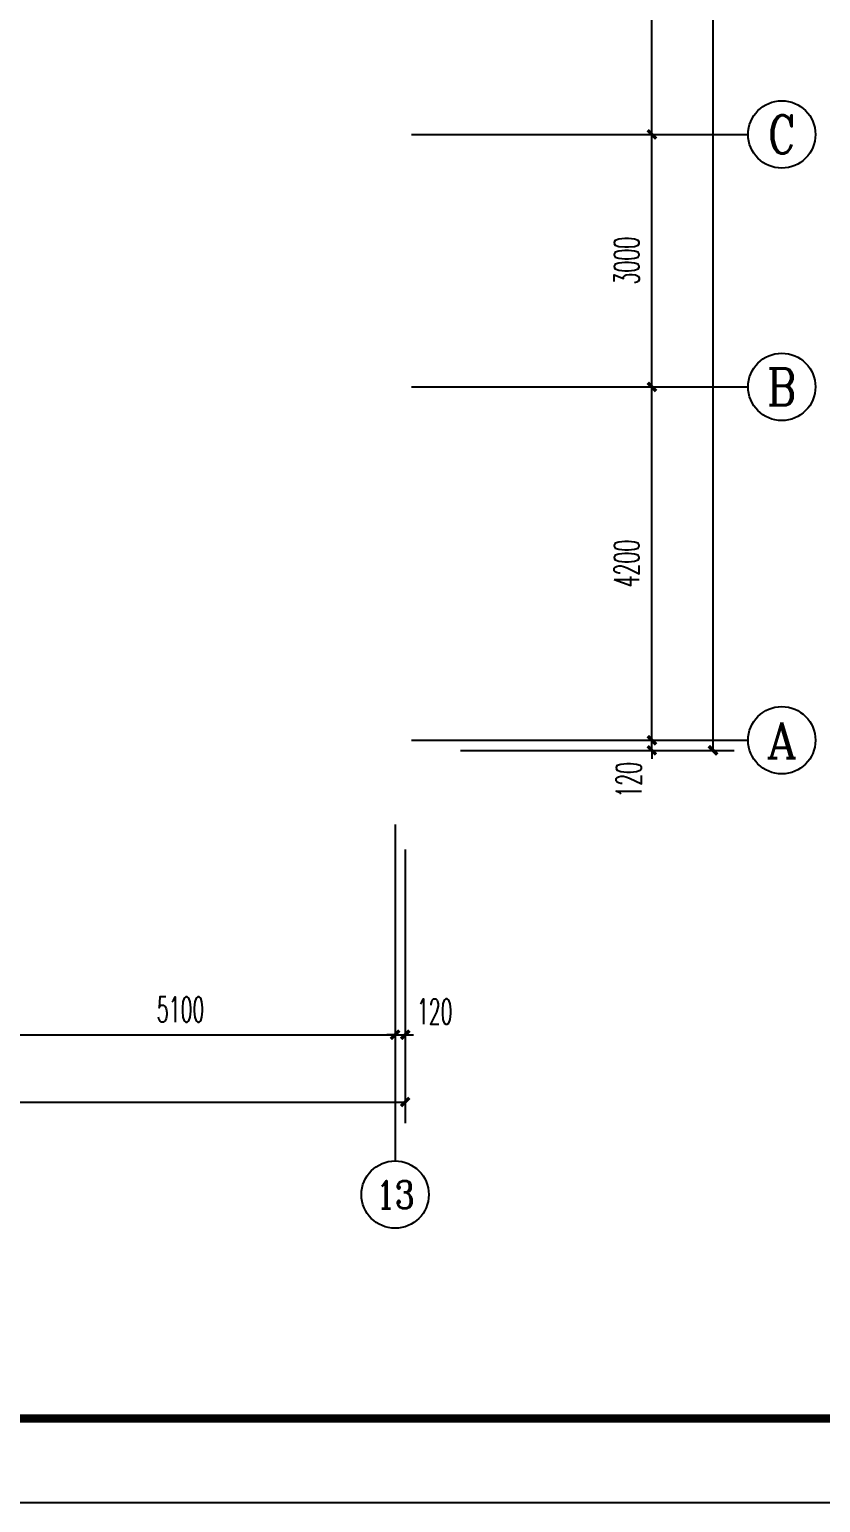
# Model space of a CAD drawing. Header units: inches. Extents: x -1293886 to -986005, y -15154 to 203628.
# Drawn here: x -1127571 to -1118168, y -15154 to 2354 of the extents above; entities that cross this region are included whole.
import ezdxf
from ezdxf.enums import TextEntityAlignment as Align

# ---------------------------------------------------------------- set-up
doc = ezdxf.new("R2010")
doc.units = ezdxf.units.IN
doc.header["$LTSCALE"] = 100
doc.header["$MEASUREMENT"] = 0
doc.layers.get('0').update_dxf_attribs({"color": 252})
doc.layers.add('AXIS_TEXT', color=7, linetype='Continuous')
doc.layers.add('TK', color=142, linetype='Continuous')
doc.styles.add('_TCH_AXIS', font='COMPLEX', dxfattribs={"bigfont": 'GBCBIG'})
doc.styles.add('COMPLEX', font='COMPLEX')
doc.styles.add('DIM_FONT', font='bzxw.shx', dxfattribs={"width": 0.55, "bigfont": 'bzhz.shx'})
doc.styles.add('HZ', font='SIMPLEX.SHX', dxfattribs={"width": 0.55, "bigfont": 'HZTXT.SHX'})
doc.dimstyles.new('DIMN', dxfattribs={"dimtxt": 300, "dimasz": 100, "dimexe": 250, "dimexo": 300, "dimgap": 150, "dimtad": 1, "dimdec": 0, "dimzin": 0, "dimdsep": 46, "dimtxsty": 'DIM_FONT', "dimblk": 'ARCHTICK', "dimcen": 0.09, "dimclrt": 7, "dimazin": 2, "dimtfac": 1, "dimtdec": 0, "dimtix": 1, "dimtmove": 2, "dimatfit": 3, "dimldrblk": 'ARCHTICK', "dimfxl": 0, "dimtolj": 1, "dimtzin": 0, "dimarcsym": 0})

# ---------------------------------------------------------------- blocks, each defined once
blk = doc.blocks.new('_ArchTick')
at = {"color": 0, "linetype": 'ByBlock', "const_width": 0.4}
blk.add_lwpolyline([(-0.5, -0.5), (0.5, 0.5)], dxfattribs=at)
blk = doc.blocks.new('*D292')
at = {"color": 0, "lineweight": -2}
for p, q in [((-1122373, -6094), (-1119923, -6094)), ((-1120173, -6094), (-1120173, -5994)), ((-1120173, -6214), (-1120173, -6094)), ((-1122373, -6214), (-1119923, -6214)), ((-1120173, -6214), (-1120173, -6314))]:
    blk.add_line(p, q, dxfattribs=at)
at = {"layer": 'Defpoints', "color": 0}
for p in [(-1122673, -6094), (-1120173, -6094), (-1122673, -6214)]:
    blk.add_point(p, dxfattribs=at)
at = {"color": 0, "lineweight": -2, "xscale": 100, "yscale": 100, "zscale": 100}
for p, rotation in [((-1120173, -6094), 270), ((-1120173, -6214), 90)]:
    blk.add_blockref('_ArchTick', p, dxfattribs=dict(at, rotation=rotation))
at = {"color": 7, "insert": (-1120448, -6564), "char_height": 300, "attachment_point": 5, "rotation": 90, "style": 'HZ'}
blk.add_mtext('\\A1;120', dxfattribs=at)
blk = doc.blocks.new('*D293')
at = {"color": 0, "lineweight": -2}
for p, q in [((-1122373, -1894), (-1119923, -1894)), ((-1120173, -6094), (-1120173, -1894)), ((-1122373, -6094), (-1119923, -6094))]:
    blk.add_line(p, q, dxfattribs=at)
at = {"layer": 'Defpoints', "color": 0}
for p in [(-1122673, -1894), (-1120173, -1894), (-1122673, -6094)]:
    blk.add_point(p, dxfattribs=at)
at = {"color": 0, "lineweight": -2, "xscale": 100, "yscale": 100, "zscale": 100}
for p, rotation in [((-1120173, -1894), 90), ((-1120173, -6094), 270)]:
    blk.add_blockref('_ArchTick', p, dxfattribs=dict(at, rotation=rotation))
at = {"color": 7, "insert": (-1120473, -3994), "char_height": 300, "attachment_point": 5, "rotation": 90, "style": 'HZ'}
blk.add_mtext('\\A1;4200', dxfattribs=at)
blk = doc.blocks.new('*D294')
at = {"color": 0, "lineweight": -2}
for p, q in [((-1122373, 1106), (-1119923, 1106)), ((-1120173, -1894), (-1120173, 1106)), ((-1122373, -1894), (-1119923, -1894))]:
    blk.add_line(p, q, dxfattribs=at)
at = {"layer": 'Defpoints', "color": 0}
for p in [(-1122673, 1106), (-1120173, 1106), (-1122673, -1894)]:
    blk.add_point(p, dxfattribs=at)
at = {"color": 0, "lineweight": -2, "xscale": 100, "yscale": 100, "zscale": 100}
for p, rotation in [((-1120173, 1106), 90), ((-1120173, -1894), 270)]:
    blk.add_blockref('_ArchTick', p, dxfattribs=dict(at, rotation=rotation))
at = {"color": 7, "insert": (-1120473, -394), "char_height": 300, "attachment_point": 5, "rotation": 90, "style": 'HZ'}
blk.add_mtext('\\A1;3000', dxfattribs=at)
blk = doc.blocks.new('*D295')
at = {"color": 0, "lineweight": -2}
for p, q in [((-1122373, 6266), (-1119923, 6266)), ((-1120173, 1106), (-1120173, 6266)), ((-1122373, 1106), (-1119923, 1106))]:
    blk.add_line(p, q, dxfattribs=at)
at = {"layer": 'Defpoints', "color": 0}
for p in [(-1122673, 6266), (-1120173, 6266), (-1122673, 1106)]:
    blk.add_point(p, dxfattribs=at)
at = {"color": 0, "lineweight": -2, "xscale": 100, "yscale": 100, "zscale": 100}
for p, rotation in [((-1120173, 6266), 90), ((-1120173, 1106), 270)]:
    blk.add_blockref('_ArchTick', p, dxfattribs=dict(at, rotation=rotation))
at = {"color": 7, "insert": (-1120473, 3686), "char_height": 300, "attachment_point": 5, "rotation": 90, "style": 'HZ'}
blk.add_mtext('\\A1;5160', dxfattribs=at)
blk = doc.blocks.new('*D300')
at = {"color": 0, "lineweight": -2}
for p, q in [((-1122446, 19426), (-1119196, 19426)), ((-1119446, -6214), (-1119446, 19426)), ((-1122446, -6214), (-1119196, -6214))]:
    blk.add_line(p, q, dxfattribs=at)
at = {"layer": 'Defpoints', "color": 0}
for p in [(-1122746, 19426), (-1119446, 19426), (-1122746, -6214)]:
    blk.add_point(p, dxfattribs=at)
at = {"color": 0, "lineweight": -2, "xscale": 100, "yscale": 100, "zscale": 100}
for p, rotation in [((-1119446, 19426), 90), ((-1119446, -6214), 270)]:
    blk.add_blockref('_ArchTick', p, dxfattribs=dict(at, rotation=rotation))
at = {"color": 7, "insert": (-1119746, 6606), "char_height": 300, "attachment_point": 5, "rotation": 90, "style": 'HZ'}
blk.add_mtext('\\A1;25640', dxfattribs=at)
blk = doc.blocks.new('*D335')
at = {"color": 0, "lineweight": -2}
for p, q in [((-1128325, -7394), (-1128325, -9844)), ((-1123225, -7394), (-1123225, -9844)), ((-1128325, -9594), (-1123225, -9594))]:
    blk.add_line(p, q, dxfattribs=at)
at = {"layer": 'Defpoints', "color": 0}
for p in [(-1128325, -7094), (-1123225, -7094), (-1123225, -9594)]:
    blk.add_point(p, dxfattribs=at)
at = {"color": 0, "lineweight": -2, "xscale": 100, "yscale": 100, "zscale": 100, "rotation": 180}
blk.add_blockref('_ArchTick', (-1128325, -9594), dxfattribs=at)
at = {"color": 0, "lineweight": -2, "xscale": 100, "yscale": 100, "zscale": 100}
blk.add_blockref('_ArchTick', (-1123225, -9594), dxfattribs=at)
at = {"color": 7, "insert": (-1125775, -9294), "char_height": 300, "attachment_point": 5, "style": 'HZ'}
blk.add_mtext('\\A1;5100', dxfattribs=at)
blk = doc.blocks.new('*D336')
at = {"color": 0, "lineweight": -2}
for p, q in [((-1123225, -7394), (-1123225, -9844)), ((-1123105, -7394), (-1123105, -9844)), ((-1123225, -9594), (-1123325, -9594)), ((-1123225, -9594), (-1123105, -9594)), ((-1123105, -9594), (-1123005, -9594))]:
    blk.add_line(p, q, dxfattribs=at)
at = {"layer": 'Defpoints', "color": 0}
for p in [(-1123225, -7094), (-1123105, -7094), (-1123105, -9594)]:
    blk.add_point(p, dxfattribs=at)
at = {"color": 0, "lineweight": -2, "xscale": 100, "yscale": 100, "zscale": 100}
blk.add_blockref('_ArchTick', (-1123225, -9594), dxfattribs=at)
at = {"color": 0, "lineweight": -2, "xscale": 100, "yscale": 100, "zscale": 100, "rotation": 180}
blk.add_blockref('_ArchTick', (-1123105, -9594), dxfattribs=at)
at = {"color": 7, "insert": (-1122755, -9319), "char_height": 300, "attachment_point": 5, "style": 'HZ'}
blk.add_mtext('\\A1;120', dxfattribs=at)
blk = doc.blocks.new('*D337')
at = {"color": 0, "lineweight": -2}
for p, q in [((-1162245, -7394), (-1162245, -10644)), ((-1123105, -7394), (-1123105, -10644)), ((-1162245, -10394), (-1123105, -10394))]:
    blk.add_line(p, q, dxfattribs=at)
at = {"layer": 'Defpoints', "color": 0}
for p in [(-1162245, -7094), (-1123105, -7094), (-1123105, -10394)]:
    blk.add_point(p, dxfattribs=at)
at = {"color": 0, "lineweight": -2, "xscale": 100, "yscale": 100, "zscale": 100, "rotation": 180}
blk.add_blockref('_ArchTick', (-1162245, -10394), dxfattribs=at)
at = {"color": 0, "lineweight": -2, "xscale": 100, "yscale": 100, "zscale": 100}
blk.add_blockref('_ArchTick', (-1123105, -10394), dxfattribs=at)
at = {"color": 7, "insert": (-1142675, -10094), "char_height": 300, "attachment_point": 5, "style": 'HZ'}
blk.add_mtext('\\A1;39140', dxfattribs=at)
blk = doc.blocks.new('_AXISO')
blk.add_circle((0, 0), 0.5)
at = {"layer": 'AXIS_TEXT', "style": 'COMPLEX', "width": 1.041667}
blk.add_attdef('A', text='', height=0.56, dxfattribs=at).set_placement((-0.25, -0.28), (0.25, -0.28), align=Align.FIT)

msp = doc.modelspace()

# ---------------------------------------------------------------- linework, layer by layer
for p, q in [((-1123029.1, 1106), (-1119029.1, 1106)), ((-1123029.1, -1894), (-1119029.1, -1894)), ((-1123029.1, -6094), (-1119029.1, -6094)), ((-1123225, -7094), (-1123225, -11094))]:
    msp.add_line(p, q)
at = {"layer": 'TK'}
msp.add_lwpolyline([(-1169457.5, -15153.6), (-1110057.5, -15153.6), (-1110057.5, 26846.4), (-1169457.5, 26846.4)], close=True, dxfattribs=at)
at = {"layer": 'TK', "const_width": 100}
msp.add_lwpolyline([(-1166957.5, -14153.6), (-1111057.5, -14153.6), (-1111057.5, 25846.4), (-1166957.5, 25846.4)], close=True, dxfattribs=at)

# ---------------------------------------------------------------- block references
ref = msp.add_blockref('_AXISO', (-1118629.1, 1106), dxfattribs=dict(xscale=800, yscale=800, zscale=800))
ref.add_attrib('A', 'C', dxfattribs={"layer": 'AXIS_TEXT', "height": 455.7, "style": '_TCH_AXIS'}).set_placement((-1118791.9, 878.1), (-1118466.4, 878.1), align=Align.FIT)
ref = msp.add_blockref('_AXISO', (-1118629.1, -1894), dxfattribs=dict(xscale=800, yscale=800, zscale=800))
ref.add_attrib('A', 'B', dxfattribs={"layer": 'AXIS_TEXT', "height": 435.3, "style": '_TCH_AXIS'}).set_placement((-1118805.3, -2111.7), (-1118452.9, -2111.7), align=Align.FIT)
ref = msp.add_blockref('_AXISO', (-1118629.1, -6094), dxfattribs=dict(xscale=800, yscale=800, zscale=800))
ref.add_attrib('A', 'A', dxfattribs={"layer": 'AXIS_TEXT', "height": 425.2, "style": '_TCH_AXIS'}).set_placement((-1118811.3, -6306.6), (-1118446.9, -6306.6), align=Align.FIT)
ref = msp.add_blockref('_AXISO', (-1123225, -11494), dxfattribs=dict(xscale=800, yscale=800, zscale=800))
ref.add_attrib('A', '13', dxfattribs={"layer": 'AXIS_TEXT', "height": 328.45, "style": '_TCH_AXIS'}).set_placement((-1123451.8, -11658.2), (-1122998.2, -11658.2), align=Align.FIT)

# ---------------------------------------------------------------- dimensions: what is measured, and where the dimension line sits
for p1, p2, distance, picture, middle in [((-1122746.5, -6214), (-1122746.5, 19426), -3300, '*D300', (-1119746.5, 6606)), ((-1122673, 1106), (-1122673, 6266), -2500, '*D295', (-1120473, 3686)), ((-1122673, -1894), (-1122673, 1106), -2500, '*D294', (-1120473, -394)), ((-1122673, -6094), (-1122673, -1894), -2500, '*D293', (-1120473, -3994)), ((-1162245, -7094), (-1123105, -7094), -3300, '*D337', (-1142675, -10094)), ((-1128325, -7094), (-1123225, -7094), -2500, '*D335', (-1125775, -9294))]:
    dim = msp.add_aligned_dim(p1=p1, p2=p2, distance=distance, dimstyle='DIMN', override={"dimtxsty": 'HZ'})
    dim.commit()
    dim.dimension.update_dxf_attribs({"geometry": picture, "text_midpoint": middle})
for base, p1, p2, angle, picture, middle in [((-1120173, -6094), (-1122673, -6214), (-1122673, -6094), 90, '*D292', (-1120448, -6564)), ((-1123105, -9594), (-1123225, -7094), (-1123105, -7094), 0, '*D336', (-1122755, -9319))]:
    dim = msp.add_linear_dim(base=base, p1=p1, p2=p2, angle=angle, dimstyle='DIMN', override={"dimtxsty": 'HZ'})
    dim.commit()
    dim.dimension.update_dxf_attribs({"geometry": picture, "text_midpoint": middle, "dimtype": 161})

doc.saveas('drawing.dxf')
